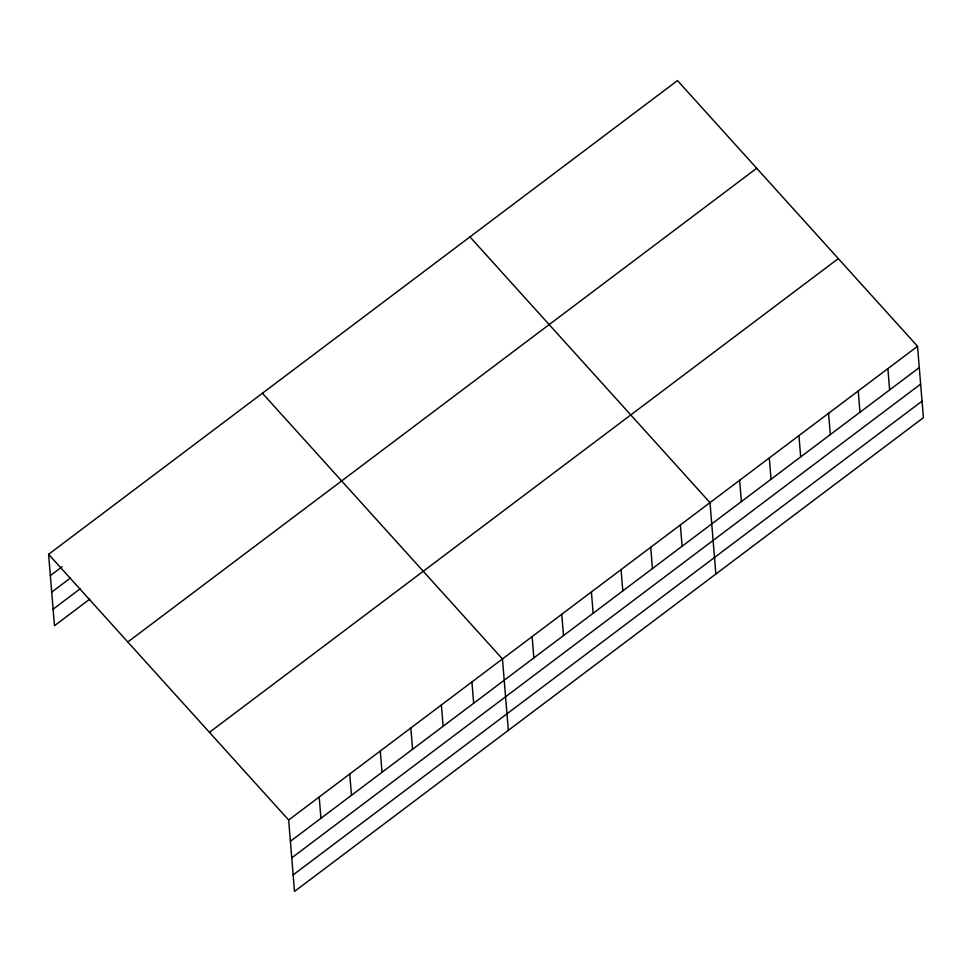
<?xml version="1.0" encoding="UTF-8"?>
<svg xmlns="http://www.w3.org/2000/svg" width="972" height="972" viewBox="0 0 972 972"><rect width="100%" height="100%" fill="white"/><g stroke="black" fill="none" stroke-linecap="round" stroke-linejoin="round"><path stroke-width="1.46" d="M48.6 554.307L677.484 80.579L917.532 346.287L923.4 417.693L294.516 891.421L288.648 820.016L48.6 554.307L54.468 625.713L89.716 599.165M50.35 575.594L62.099 566.737M51.71 592.13L70.506 577.976M53.108 609.177L80.129 588.813M127.818 641.994L756.702 168.265M209.43 732.341L838.314 258.601M288.648 820.016L917.532 346.287M290.397 841.302L919.281 367.574M291.758 857.851L920.642 384.11M293.155 874.885L922.039 401.157M469.95 236.901L709.997 502.621L715.866 574.027M262.416 393.235L502.463 658.955L508.332 730.361M887.886 368.619L889.635 389.906M858.24 390.951L859.989 412.237M828.581 413.282L830.331 434.569M798.935 435.626L800.685 456.901M769.289 457.958L771.039 479.245M739.643 480.29L741.393 501.576M680.351 524.953L682.101 546.24M650.705 547.285L652.455 568.571M621.059 569.616L622.809 590.903M591.401 591.948L593.151 613.235M561.755 614.292L563.505 635.567M532.109 636.624L533.859 657.898M471.918 681.967L473.668 703.242M441.373 704.967L443.123 726.254M410.828 727.979L412.578 749.266M380.283 750.992L382.032 772.278M349.738 774.004L351.487 795.29M319.193 797.016L320.942 818.29"/></g></svg>
